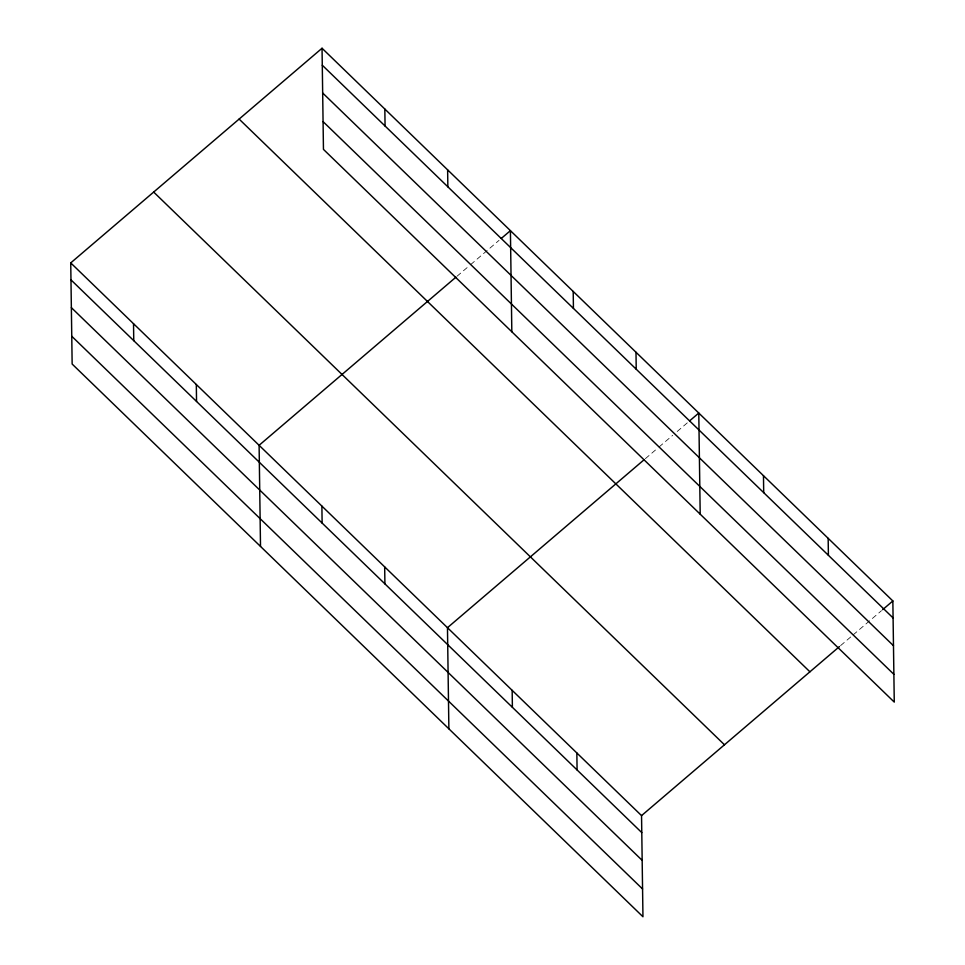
<?xml version="1.0" encoding="UTF-8"?>
<svg xmlns="http://www.w3.org/2000/svg" width="965" height="965" viewBox="0 0 965 965"><rect width="100%" height="100%" fill="white"/><g stroke="black" fill="none" stroke-linecap="round" stroke-linejoin="round"><path stroke-width="0.72" stroke-dasharray="4.83 3.62" d="M457.012 276.255L469.509 265.58M470.655 264.615L499.05 240.345M645.38 458.652L657.877 447.977M659.023 447.012L672.653 435.36M677.189 431.488L687.418 422.754M840.599 645.609L851.95 635.899M853.096 634.934L881.491 610.676"/><path stroke-width="1.45" d="M70.734 262.902L641.544 815.618L642.955 916.75L72.146 364.034L70.734 262.902L322.045 48.25L892.854 600.966L894.266 702.098L323.456 149.382L322.045 48.25M455.878 277.22L259.103 445.299L260.514 546.431M501.33 238.415L510.413 230.647L511.824 331.779M644.246 459.617L447.471 627.696L448.882 728.828M689.686 420.812L698.781 413.044L700.192 514.176M641.544 815.618L839.453 646.574M882.625 609.699L892.854 600.966M322.286 65.222L893.095 617.95M322.672 93.002L893.481 645.718M323.07 121.614L893.88 674.33M239.115 119.081L809.925 671.809M153.664 192.059L724.474 744.787M70.976 279.874L641.773 832.602M71.362 307.642L642.171 860.37M71.76 336.254L642.569 888.982M828.163 538.325L828.404 555.309M763.472 475.685L763.713 492.669M635.995 352.249L636.225 369.221M573.198 291.442L573.439 308.426M576.853 752.977L577.082 769.949M512.162 690.337L512.391 707.309M447.627 169.852L447.856 186.824M384.83 109.045L385.071 126.029M384.673 566.889L384.914 583.873M321.888 506.094L322.129 523.078M196.317 384.492L196.546 401.476M133.52 323.697L133.761 340.681"/></g></svg>
